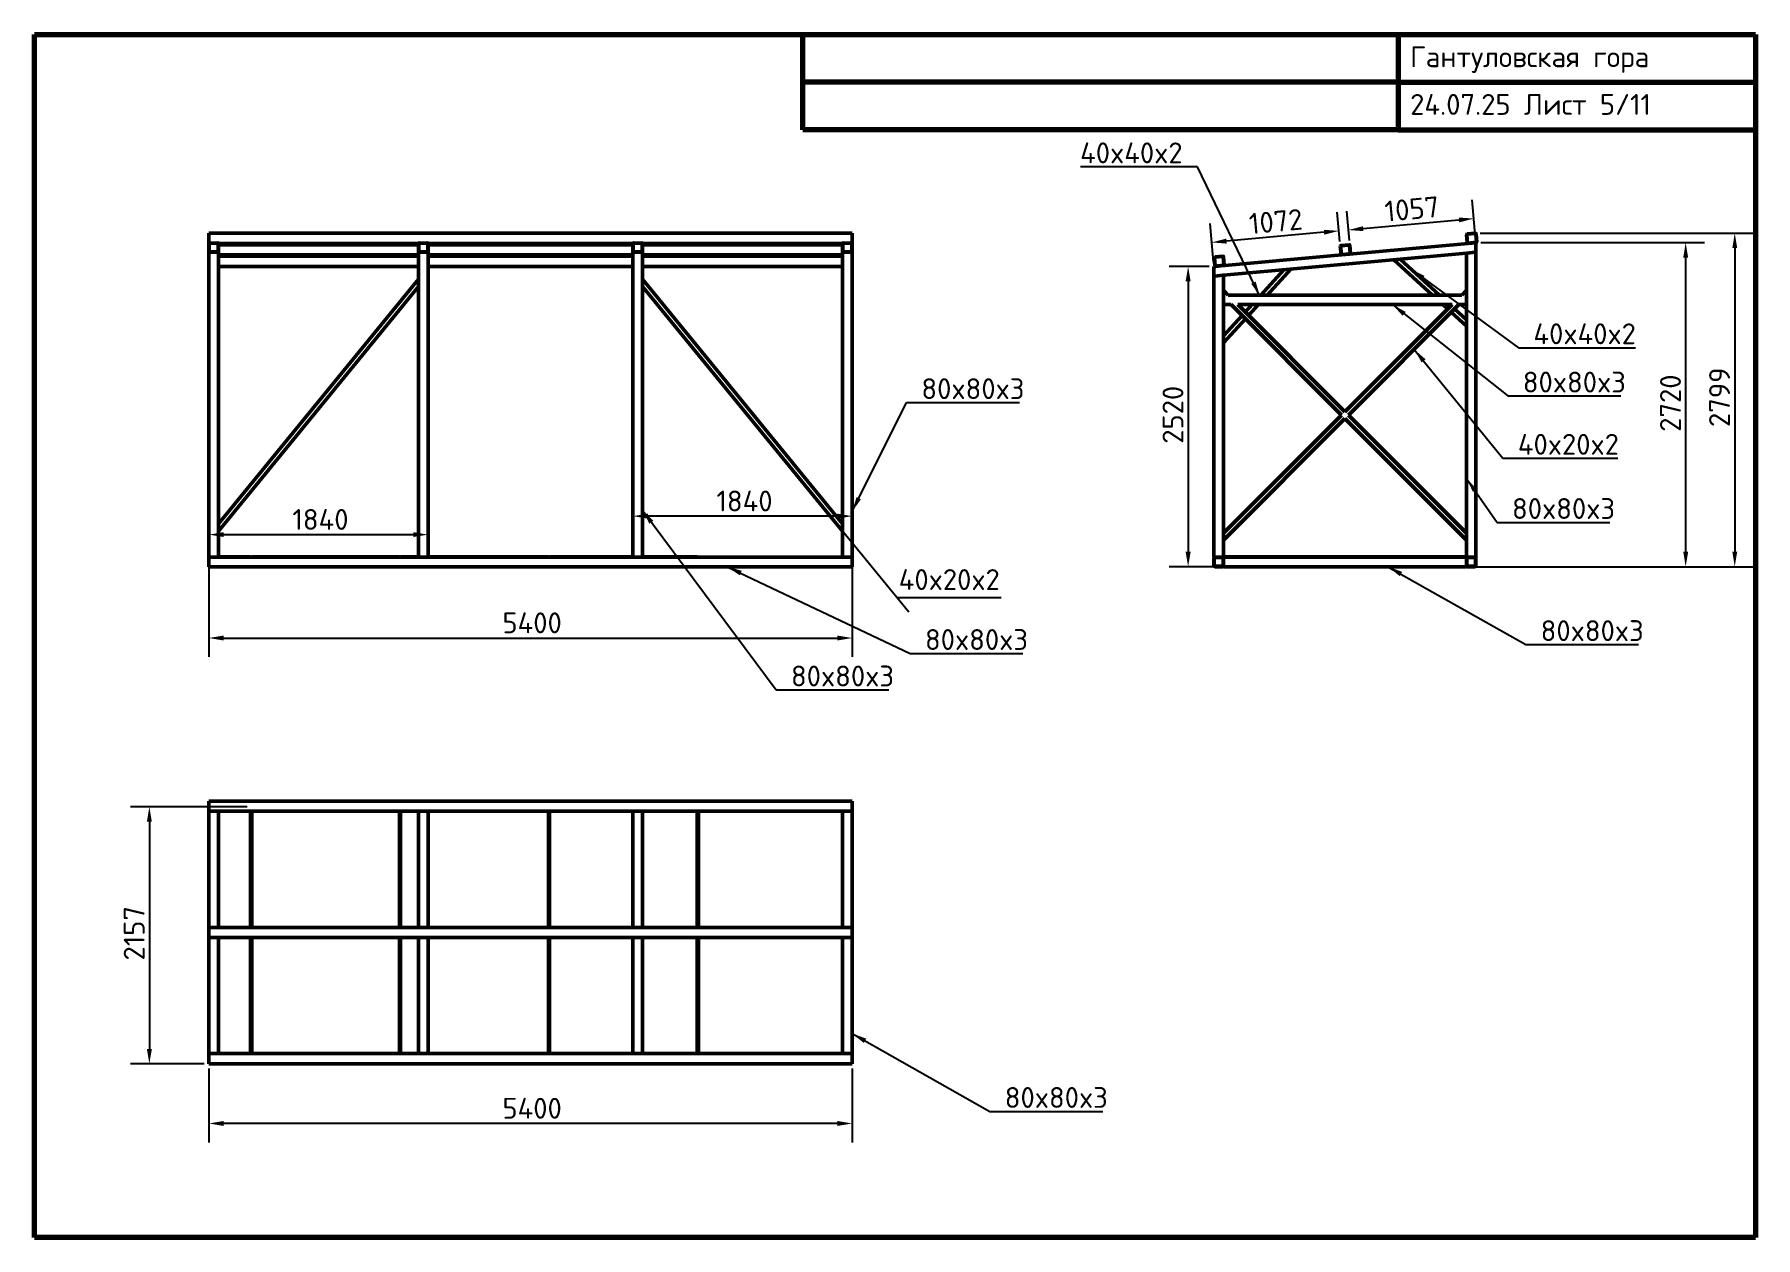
# Model space of a CAD drawing. Header units: millimetres. Extents: x 200 to 14650, y 200 to 10300.
import ezdxf

# ---------------------------------------------------------------- set-up
doc = ezdxf.new("R2010")
doc.units = ezdxf.units.MM
doc.header["$LTSCALE"] = 50
for name, color, linetype, lineweight in [('Border (ISO)', 7, 'Continuous', 70), ('Dimension (ISO)', 7, 'Continuous', 25), ('Symbol (ISO)', 7, 'Continuous', 25), ('Visible (ISO)', 7, 'Continuous', 50)]:
    doc.layers.add(name, color=color, linetype=linetype, lineweight=lineweight)
doc.styles.add('Note Text (DIN)', font='isocpeur.ttf')
doc.dimstyles.new('Default (DIN)', dxfattribs={"dimscale": 50, "dimtxt": 3.5, "dimasz": 2.5, "dimexe": 3.175, "dimexo": 0.8, "dimgap": 0.8, "dimtad": 1, "dimdec": 0, "dimrnd": 1e-08, "dimzin": 0, "dimtxsty": 'Note Text (DIN)', "dimcen": 0.09, "dimdle": 10, "dimclrd": 256, "dimclre": 256, "dimclrt": 256, "dimadec": 0, "dimazin": 0, "dimtfac": 1, "dimtmove": 0, "dimatfit": 3, "dimfxl": 1, "dimtolj": 1, "dimtzin": 0, "dimlwd": -1, "dimlwe": -1, "dimarcsym": 0})
doc.dimstyles.new('Default - Method 2a (DIN)$7', dxfattribs={"dimscale": 50, "dimtxt": 3.5, "dimasz": 2.5, "dimexe": 3.175, "dimexo": 0.8, "dimgap": 0.8, "dimtad": 1, "dimtih": 1, "dimtoh": 1, "dimrnd": 1e-08, "dimtxsty": 'Note Text (DIN)', "dimcen": 0.09, "dimdle": 10, "dimclrd": 256, "dimclre": 256, "dimclrt": 256, "dimazin": 2, "dimtfac": 1, "dimtmove": 0, "dimatfit": 3, "dimfxl": 1, "dimtolj": 1, "dimlwd": -1, "dimlwe": -1, "dimarcsym": 0})

# ---------------------------------------------------------------- blocks, each defined once
blk = doc.blocks.new('Borders right top border')
at = {"layer": 'Border (ISO)'}
for p, q in [((4, 206), (293, 206)), ((4, 4), (4, 206)), ((133, 190), (133, 206)), ((233, 206), (233, 190)), ((293, 206), (293, 4)), ((233, 198), (133, 198)), ((233, 198), (293, 198)), ((233, 190), (133, 190)), ((233, 190), (293, 190)), ((293, 4), (4, 4))]:
    blk.add_line(p, q, dxfattribs=at)
at = {"layer": 'Border (ISO)', "insert": (235, 204), "char_height": 3.5, "attachment_point": 1, "line_spacing_factor": 1.371429, "style": 'Note Text (DIN)'}
blk.add_mtext('\\fISOCPEUR|b0|i0;Гантуловская гора\\P\\fISOCPEUR|b0|i0;24.07.25 Лист 5/11', dxfattribs=at)
blk = doc.blocks.new('*D5')
at = {"layer": 'Defpoints', "color": 0, "transparency": 16777216}
for p in [(1665, 5912), (7065, 5912), (7065, 5233)]:
    blk.add_point(p, dxfattribs=at)
at = {"layer": 'Dimension (ISO)', "transparency": 16777216}
for p, q in [((1665, 5872), (1665, 5074)), ((7065, 5872), (7065, 5074)), ((1790, 5233), (6940, 5233))]:
    blk.add_line(p, q, dxfattribs=at)
for points in [[(1790, 5254), (1790, 5212), (1665, 5233)], [(6940, 5254), (6940, 5212), (7065, 5233)]]:
    blk.add_solid(points, dxfattribs=at)
at = {"layer": 'Dimension (ISO)', "transparency": 16777216, "insert": (4129, 5448), "char_height": 175, "attachment_point": 1, "style": 'Note Text (DIN)'}
blk.add_mtext('\\A1;5400', dxfattribs=at)
blk = doc.blocks.new('*D6')
at = {"layer": 'Defpoints', "color": 0, "transparency": 16777216}
for p in [(1665, 6101), (3505, 6101), (3505, 5912)]:
    blk.add_point(p, dxfattribs=at)
at = {"layer": 'Dimension (ISO)', "transparency": 16777216}
blk.add_line((1790, 6101), (3380, 6101), dxfattribs=at)
for points in [[(1790, 6122), (1790, 6081), (1665, 6101)], [(3380, 6122), (3380, 6081), (3505, 6101)]]:
    blk.add_solid(points, dxfattribs=at)
at = {"layer": 'Dimension (ISO)', "transparency": 16777216, "insert": (2366, 6316), "char_height": 175, "attachment_point": 1, "style": 'Note Text (DIN)'}
blk.add_mtext('\\A1;1840', dxfattribs=at)
blk = doc.blocks.new('*D7')
at = {"layer": 'Defpoints', "color": 0, "transparency": 16777216}
for p in [(5225, 6256), (5225, 6256), (7065, 6256)]:
    blk.add_point(p, dxfattribs=at)
at = {"layer": 'Dimension (ISO)', "transparency": 16777216}
blk.add_line((6940, 6256), (5350, 6256), dxfattribs=at)
for points in [[(5350, 6277), (5350, 6235), (5225, 6256)], [(6940, 6277), (6940, 6235), (7065, 6256)]]:
    blk.add_solid(points, dxfattribs=at)
at = {"layer": 'Dimension (ISO)', "transparency": 16777216, "insert": (5926, 6471), "char_height": 175, "attachment_point": 1, "style": 'Note Text (DIN)'}
blk.add_mtext('\\A1;1840', dxfattribs=at)
blk = doc.blocks.new('*D8')
at = {"layer": 'Defpoints', "color": 0, "transparency": 16777216}
for p in [(1665, 1658), (7065, 1658), (1665, 1158)]:
    blk.add_point(p, dxfattribs=at)
at = {"layer": 'Dimension (ISO)', "transparency": 16777216}
for p, q in [((1665, 1618), (1665, 999)), ((7065, 1618), (7065, 999)), ((6940, 1158), (1790, 1158))]:
    blk.add_line(p, q, dxfattribs=at)
for points in [[(1790, 1179), (1790, 1137), (1665, 1158)], [(6940, 1179), (6940, 1137), (7065, 1158)]]:
    blk.add_solid(points, dxfattribs=at)
at = {"layer": 'Dimension (ISO)', "transparency": 16777216, "insert": (4129, 1373), "char_height": 175, "attachment_point": 1, "style": 'Note Text (DIN)'}
blk.add_mtext('\\A1;5400', dxfattribs=at)
blk = doc.blocks.new('*D9')
at = {"layer": 'Defpoints', "color": 0, "transparency": 16777216}
for p in [(2025, 3815), (1165, 1658), (1665, 1658)]:
    blk.add_point(p, dxfattribs=at)
at = {"layer": 'Dimension (ISO)', "transparency": 16777216}
for p, q in [((1985, 3815), (1006, 3815)), ((1165, 3690), (1165, 1783)), ((1625, 1658), (1006, 1658))]:
    blk.add_line(p, q, dxfattribs=at)
for points in [[(1144, 3690), (1186, 3690), (1165, 3815)], [(1144, 1783), (1186, 1783), (1165, 1658)]]:
    blk.add_solid(points, dxfattribs=at)
at = {"layer": 'Dimension (ISO)', "transparency": 16777216, "insert": (950, 2526), "char_height": 175, "attachment_point": 1, "rotation": 90, "style": 'Note Text (DIN)'}
blk.add_mtext('\\A1;2157', dxfattribs=at)
blk = doc.blocks.new('*D10')
at = {"layer": 'Defpoints', "color": 0, "transparency": 16777216}
for p in [(10103, 8352), (9886, 5832), (10183, 5832)]:
    blk.add_point(p, dxfattribs=at)
at = {"layer": 'Dimension (ISO)', "transparency": 16777216}
for p, q in [((10063, 8352), (9727, 8352)), ((9886, 8227), (9886, 5957)), ((10143, 5832), (9727, 5832))]:
    blk.add_line(p, q, dxfattribs=at)
for points in [[(9865, 8227), (9907, 8227), (9886, 8352)], [(9865, 5957), (9907, 5957), (9886, 5832)]]:
    blk.add_solid(points, dxfattribs=at)
at = {"layer": 'Dimension (ISO)', "transparency": 16777216, "insert": (9671, 6864), "char_height": 175, "attachment_point": 1, "rotation": 90, "style": 'Note Text (DIN)'}
blk.add_mtext('\\A1;2520', dxfattribs=at)
blk = doc.blocks.new('*D11')
at = {"layer": 'Defpoints', "color": 0, "transparency": 16777216}
for p in [(12303, 8552), (12223, 5832), (14063, 5832)]:
    blk.add_point(p, dxfattribs=at)
at = {"layer": 'Dimension (ISO)', "transparency": 16777216}
for p, q in [((12343, 8552), (14222, 8552)), ((14063, 8427), (14063, 5957)), ((12263, 5832), (14222, 5832))]:
    blk.add_line(p, q, dxfattribs=at)
for points in [[(14043, 8427), (14084, 8427), (14063, 8552)], [(14043, 5957), (14084, 5957), (14063, 5832)]]:
    blk.add_solid(points, dxfattribs=at)
at = {"layer": 'Dimension (ISO)', "transparency": 16777216, "insert": (13848, 6964), "char_height": 175, "attachment_point": 1, "rotation": 90, "style": 'Note Text (DIN)'}
blk.add_mtext('\\A1;2720', dxfattribs=at)
blk = doc.blocks.new('*D12')
at = {"layer": 'Defpoints', "color": 0, "transparency": 16777216}
for p in [(12297, 8631), (12223, 5832), (14475, 5832)]:
    blk.add_point(p, dxfattribs=at)
at = {"layer": 'Dimension (ISO)', "transparency": 16777216}
for p, q in [((12337, 8631), (14634, 8631)), ((14475, 8506), (14475, 5957)), ((12263, 5832), (14634, 5832))]:
    blk.add_line(p, q, dxfattribs=at)
for points in [[(14455, 8506), (14496, 8506), (14475, 8631)], [(14455, 5957), (14496, 5957), (14475, 5832)]]:
    blk.add_solid(points, dxfattribs=at)
at = {"layer": 'Dimension (ISO)', "transparency": 16777216, "insert": (14260, 7004), "char_height": 175, "attachment_point": 1, "rotation": 90, "style": 'Note Text (DIN)'}
blk.add_mtext('\\A1;2799', dxfattribs=at)
blk = doc.blocks.new('*D13')
at = {"layer": 'Defpoints', "color": 0, "transparency": 16777216}
for p in [(10084, 8554), (11164, 8522), (10103, 8352)]:
    blk.add_point(p, dxfattribs=at)
at = {"layer": 'Dimension (ISO)', "transparency": 16777216}
for p, q in [((10099, 8391), (10070, 8712)), ((11160, 8562), (11137, 8809)), ((11027, 8639), (10209, 8565))]:
    blk.add_line(p, q, dxfattribs=at)
for points in [[(10207, 8586), (10211, 8544), (10084, 8554)], [(11025, 8660), (11029, 8619), (11152, 8651)]]:
    blk.add_solid(points, dxfattribs=at)
at = {"layer": 'Dimension (ISO)', "transparency": 16777216, "insert": (10390, 8797), "char_height": 175, "attachment_point": 1, "rotation": 5.2, "style": 'Note Text (DIN)'}
blk.add_mtext('\\A1;1072', dxfattribs=at)
blk = doc.blocks.new('*D14')
at = {"layer": 'Defpoints', "color": 0, "transparency": 16777216}
for p in [(11232, 8658), (11243, 8530), (12303, 8552)]:
    blk.add_point(p, dxfattribs=at)
at = {"layer": 'Dimension (ISO)', "transparency": 16777216}
for p, q in [((11240, 8569), (11217, 8816)), ((12299, 8591), (12270, 8912)), ((12160, 8742), (11356, 8669))]:
    blk.add_line(p, q, dxfattribs=at)
for points in [[(11354, 8690), (11358, 8649), (11232, 8658)], [(12158, 8763), (12162, 8722), (12284, 8754)]]:
    blk.add_solid(points, dxfattribs=at)
at = {"layer": 'Dimension (ISO)', "transparency": 16777216, "insert": (11529, 8901), "char_height": 175, "attachment_point": 1, "rotation": 5.2, "style": 'Note Text (DIN)'}
blk.add_mtext('\\A1;1057', dxfattribs=at)

msp = doc.modelspace()

# ---------------------------------------------------------------- linework, layer by layer
at = {"layer": 'Symbol (ISO)'}
for p, q in [((7541.7, 5449.2), (6984.8, 6129.8)), ((7441.1, 5572), (8315.5, 5572))]:
    msp.add_line(p, q, dxfattribs=at)
at = {"layer": 'Visible (ISO)'}
for p, q in [((1664.8, 8626), (1664.8, 8631.5)), ((7064.8, 8631.5), (1664.8, 8631.5)), ((1664.8, 8626), (1664.8, 8558.3)), ((1664.8, 8551.8), (1664.8, 8558.3)), ((1664.8, 8551.8), (1664.8, 8545.6)), ((1664.8, 8477.4), (1664.8, 8545.6)), ((1667.8, 8545.6), (1667.8, 8477.4)), ((1738.8, 8548.6), (1670.8, 8548.6)), ((1741.8, 8477.4), (1741.8, 8545.6)), ((1744.8, 8545.6), (1744.8, 8477.4)), ((3424.8, 8545.6), (1744.8, 8545.6)), ((3424.8, 8535.1), (1744.8, 8535.1)), ((3424.8, 8477.4), (3424.8, 8545.6)), ((3427.8, 8545.6), (3427.8, 8477.4)), ((3498.8, 8548.6), (3430.8, 8548.6)), ((3501.8, 8477.4), (3501.8, 8545.6)), ((3504.8, 8545.6), (3504.8, 8477.4)), ((5224.8, 8545.6), (3504.8, 8545.6)), ((5224.8, 8535.1), (3504.8, 8535.1)), ((5224.8, 8477.4), (5224.8, 8545.6)), ((5227.8, 8545.6), (5227.8, 8477.4)), ((5298.8, 8548.6), (5230.8, 8548.6)), ((5301.8, 8477.4), (5301.8, 8545.6)), ((5304.8, 8545.6), (5304.8, 8477.4)), ((6984.8, 8545.6), (5304.8, 8545.6)), ((6984.8, 8535.1), (5304.8, 8535.1)), ((6984.8, 8477.4), (6984.8, 8545.6)), ((6987.8, 8545.6), (6987.8, 8477.4)), ((7058.8, 8548.6), (6990.8, 8548.6)), ((7061.8, 8477.4), (7061.8, 8545.6)), ((7064.8, 8626), (7064.8, 8631.5)), ((7064.8, 8626), (7064.8, 8558.3)), ((7064.8, 8551.8), (7064.8, 8558.3)), ((7064.8, 8551.8), (7064.8, 8545.6)), ((7064.8, 8545.6), (7064.8, 8477.4)), ((11169, 8528.9), (11236.7, 8535.1)), ((11237, 8532.1), (11169.2, 8525.9)), ((12236.1, 8545.6), (11210.1, 8452.3)), ((11246.4, 8461.6), (11240.2, 8529.4)), ((11243.2, 8529.6), (11249.4, 8461.9)), ((12229.9, 8551), (12223.7, 8618.8)), ((12226.7, 8619), (12232.8, 8551.3)), ((12229.1, 8625.3), (12296.8, 8631.4)), ((12297.1, 8628.5), (12229.4, 8622.3)), ((12236.1, 8548.6), (12303.8, 8554.8)), ((12304.1, 8551.8), (12236.4, 8545.6)), ((12306.5, 8558), (12300.4, 8625.7)), ((12302.8, 8551.7), (12302.8, 8545.6)), ((12302.8, 8477.4), (12302.8, 8545.6)), ((12303.4, 8626), (12309.5, 8558.3)), ((1664.8, 8477.4), (1664.8, 8470.8)), ((1664.8, 8470.8), (1664.8, 5912)), ((1670.8, 8474.3), (1738.8, 8474.3)), ((1738.8, 8471.3), (1670.8, 8471.3)), ((1670.8, 8471.3), (1738.8, 8471.3)), ((1744.8, 8477.4), (1744.8, 8470.8)), ((1744.8, 8470.8), (1744.8, 6192.9)), ((3424.8, 8449.2), (1744.8, 8449.2)), ((3424.8, 8438.7), (1744.8, 8438.7)), ((3424.8, 8477.4), (3424.8, 8470.8)), ((3424.8, 8470.8), (3424.8, 8246.3)), ((3430.8, 8474.3), (3498.8, 8474.3)), ((3498.8, 8471.3), (3430.8, 8471.3)), ((3430.8, 8471.3), (3498.8, 8471.3)), ((3504.8, 8477.4), (3504.8, 8470.8)), ((3504.8, 8470.8), (3504.8, 5912)), ((5224.8, 8449.2), (3504.8, 8449.2)), ((5224.8, 8438.7), (3504.8, 8438.7)), ((5224.8, 8477.4), (5224.8, 8470.8)), ((5224.8, 8470.8), (5224.8, 5912)), ((5230.8, 8474.3), (5298.8, 8474.3)), ((5298.8, 8471.3), (5230.8, 8471.3)), ((5230.8, 8471.3), (5298.8, 8471.3)), ((5304.8, 8477.4), (5304.8, 8470.8)), ((5304.8, 8470.8), (5304.8, 8246.3)), ((6984.8, 8449.2), (5304.8, 8449.2)), ((6984.8, 8438.7), (5304.8, 8438.7)), ((6984.8, 8477.4), (6984.8, 8470.8)), ((6984.8, 8470.8), (6984.8, 6192.9)), ((6990.8, 8474.3), (7058.8, 8474.3)), ((7058.8, 8471.3), (6990.8, 8471.3)), ((6990.8, 8471.3), (7058.8, 8471.3)), ((7064.8, 8477.4), (7064.8, 8470.8)), ((7064.8, 8470.8), (7064.8, 5912)), ((11176, 8449.2), (10102.8, 8351.7)), ((10109.5, 8358.3), (10103.4, 8426)), ((10106.3, 8426.3), (10112.5, 8358.6)), ((10108.8, 8432.5), (10176.5, 8438.7)), ((10176.8, 8435.7), (10109.1, 8429.5)), ((10186.2, 8365.3), (10180, 8433)), ((12222.8, 8464.1), (10182.8, 8278.6)), ((10183, 8433.3), (10189.2, 8365.5)), ((11169.7, 8454.7), (11163.5, 8522.4)), ((11166.5, 8522.7), (11172.7, 8454.9)), ((11175.9, 8452.2), (11243.7, 8458.4)), ((11243.9, 8455.4), (11176.2, 8449.2)), ((11612.2, 8408.5), (11936.9, 8112)), ((11666.1, 8413.4), (11996.2, 8112)), ((12222.8, 8464.1), (12228.8, 8464.6)), ((12222.8, 8464.1), (12222.8, 8152)), ((12296.8, 8470.8), (12228.8, 8464.6)), ((12296.8, 8470.8), (12302.8, 8471.3)), ((12302.8, 8477.4), (12302.8, 8471.3)), ((12302.8, 8471.3), (12302.8, 5912)), ((3424.8, 8352.8), (1744.8, 8352.8)), ((1744.8, 6192.9), (3424.8, 8246.3)), ((3424.8, 8246.3), (3424.8, 8239.9)), ((3424.8, 8189.4), (3424.8, 8239.9)), ((5224.8, 8352.8), (3504.8, 8352.8)), ((6984.8, 8352.8), (5304.8, 8352.8)), ((5304.8, 8239.9), (5304.8, 8246.3)), ((6984.8, 6192.9), (5304.8, 8246.3)), ((5304.8, 8239.9), (5304.8, 8189.4)), ((10102.8, 8345.6), (10102.8, 8351.7)), ((10102.8, 8345.6), (10102.8, 8277.4)), ((10102.8, 8271.3), (10102.8, 8277.4)), ((10102.8, 8271.3), (10108.8, 8271.9)), ((10102.8, 5912), (10102.8, 8271.3)), ((10176.8, 8278.1), (10108.8, 8271.9)), ((10115.8, 8355.8), (10183.5, 8362)), ((10183.8, 8359), (10116, 8352.9)), ((10176.8, 8278.1), (10182.8, 8278.6)), ((10182.8, 8152), (10182.8, 8278.6)), ((10495.5, 8112), (10689.7, 8324.7)), ((10549.7, 8112), (10748.8, 8330.1)), ((1744.8, 6129.8), (3424.8, 8183.1)), ((3424.8, 8189.4), (3424.8, 8183.1)), ((3424.8, 8183.1), (3424.8, 5912)), ((5304.8, 8183.1), (5304.8, 8189.4)), ((6984.8, 6129.8), (5304.8, 8183.1)), ((5304.8, 8183.1), (5304.8, 5912)), ((10223.2, 8111.6), (10182.8, 8152)), ((10182.8, 8146.3), (10182.8, 8152)), ((10182.8, 8146.3), (10182.8, 8101.1)), ((10182.8, 8106), (10182.8, 8038)), ((12182.8, 8112), (10222.8, 8112)), ((12182.5, 8111.6), (12222.8, 8152)), ((12222.8, 8152), (12222.8, 8146.3)), ((12222.8, 8101.1), (12222.8, 8146.3)), ((12222.8, 8106), (12222.8, 8038)), ((10182.8, 8032), (10182.8, 8038)), ((10246.2, 8032), (10182.8, 8032)), ((10182.8, 6112), (10182.8, 8032)), ((11174.5, 7103.7), (10245.9, 8032.3)), ((11202.8, 7132), (10302.5, 8032.3)), ((12102.8, 8032), (10302.8, 8032)), ((10365.3, 7969.5), (10422.4, 8032)), ((10393.7, 7941.1), (10476.6, 8032)), ((11202.8, 7132), (12103.2, 8032.3)), ((11231.1, 7103.7), (12159.7, 8032.3)), ((12024.5, 8032), (12065.4, 7994.6)), ((12083.8, 8032), (12093.7, 8022.9)), ((12095, 7967.6), (12222.8, 7850.9)), ((12123.3, 7995.9), (12222.8, 7905)), ((12222.8, 8032), (12159.4, 8032)), ((12222.8, 8032), (12222.8, 8038)), ((12222.8, 8032), (12222.8, 6112)), ((10182.8, 7769.6), (10338.3, 7939.9)), ((10182.8, 7710.3), (10366.7, 7911.6)), ((10182.8, 6112), (11174.5, 7103.7)), ((12222.8, 6112), (11231.1, 7103.7)), ((10182.8, 6055.4), (11202.8, 7075.4)), ((12222.8, 6055.4), (11202.8, 7075.4)), ((1744.8, 6186.6), (1744.8, 6192.9)), ((1744.8, 6186.6), (1744.8, 6136.1)), ((1744.8, 6129.8), (1744.8, 6136.1)), ((1744.8, 6129.8), (1744.8, 5912)), ((6984.8, 6192.9), (6984.8, 6186.6)), ((6984.8, 6136.1), (6984.8, 6186.6)), ((6984.8, 6136.1), (6984.8, 6129.8)), ((6984.8, 6129.8), (6984.8, 5912)), ((10182.8, 6106.3), (10182.8, 6112)), ((10182.8, 6106.3), (10182.8, 6061.1)), ((12222.8, 6112), (12222.8, 6106.3)), ((12222.8, 6061.1), (12222.8, 6106.3)), ((10182.8, 6055.4), (10182.8, 6061.1)), ((10182.8, 5912), (10182.8, 6055.4)), ((12222.8, 6061.1), (12222.8, 6055.4)), ((12222.8, 6055.4), (12222.8, 5912)), ((1664.8, 5912), (1664.8, 5906)), ((1670.8, 5912), (1664.8, 5912)), ((1664.8, 5838), (1664.8, 5906)), ((1664.8, 5838), (1664.8, 5832)), ((1664.8, 5832), (7064.8, 5832)), ((1670.8, 5912), (1738.8, 5912)), ((1744.8, 5912), (1738.8, 5912)), ((1754.8, 5915), (1744.8, 5915)), ((1744.8, 5912), (3424.8, 5912)), ((2014.8, 5915), (1754.8, 5915)), ((1754.8, 5912), (1754.8, 5915)), ((2014.8, 5912), (2014.8, 5915)), ((2024.8, 5912), (2024.8, 5915)), ((3264.8, 5915), (2024.8, 5915)), ((3264.8, 5912), (3264.8, 5915)), ((3414.8, 5915), (3274.8, 5915)), ((3274.8, 5912), (3274.8, 5915)), ((3424.8, 5915), (3414.8, 5915)), ((3414.8, 5912), (3414.8, 5915)), ((3430.8, 5912), (3424.8, 5912)), ((3430.8, 5912), (3498.8, 5912)), ((3504.8, 5912), (3498.8, 5912)), ((3514.8, 5915), (3504.8, 5915)), ((3504.8, 5912), (5224.8, 5912)), ((3514.8, 5912), (3514.8, 5915)), ((4514.8, 5915), (3514.8, 5915)), ((4514.8, 5912), (4514.8, 5915)), ((5214.8, 5915), (4524.8, 5915)), ((4524.8, 5912), (4524.8, 5915)), ((5224.8, 5915), (5214.8, 5915)), ((5214.8, 5912), (5214.8, 5915)), ((5230.8, 5912), (5224.8, 5912)), ((5230.8, 5912), (5298.8, 5912)), ((5304.8, 5912), (5298.8, 5912)), ((5314.8, 5915), (5304.8, 5915)), ((5304.8, 5912), (6984.8, 5912)), ((5764.8, 5915), (5314.8, 5915)), ((5314.8, 5912), (5314.8, 5915)), ((5764.8, 5912), (5764.8, 5915)), ((6990.8, 5912), (6984.8, 5912)), ((6990.8, 5912), (7058.8, 5912)), ((7064.8, 5912), (7058.8, 5912)), ((7064.8, 5912), (7064.8, 5906)), ((7064.8, 5838), (7064.8, 5906)), ((7064.8, 5838), (7064.8, 5832)), ((10102.8, 5912), (10108.8, 5912)), ((10102.8, 5906), (10102.8, 5838)), ((10105.8, 5838), (10105.8, 5906)), ((10176.8, 5912), (10108.8, 5912)), ((10176.8, 5912), (10108.8, 5912)), ((10108.8, 5909), (10176.8, 5909)), ((10176.8, 5835), (10108.8, 5835)), ((10108.8, 5832), (10176.8, 5832)), ((10176.8, 5912), (10182.8, 5912)), ((10179.8, 5906), (10179.8, 5838)), ((10192.8, 5915), (10182.8, 5915)), ((10182.8, 5912), (12222.8, 5912)), ((10182.8, 5912), (10182.8, 5906)), ((10182.8, 5838), (10182.8, 5906)), ((10182.8, 5838), (10182.8, 5906)), ((10182.8, 5838), (10182.8, 5832)), ((10182.8, 5832), (12222.8, 5832)), ((12212.8, 5915), (10192.8, 5915)), ((10192.8, 5912), (10192.8, 5915)), ((12222.8, 5915), (12212.8, 5915)), ((12212.8, 5912), (12212.8, 5915)), ((12222.8, 5912), (12222.8, 5906)), ((12228.8, 5912), (12222.8, 5912)), ((12222.8, 5906), (12222.8, 5838)), ((12222.8, 5838), (12222.8, 5906)), ((12222.8, 5838), (12222.8, 5832)), ((12225.8, 5838), (12225.8, 5906)), ((12296.8, 5912), (12228.8, 5912)), ((12228.8, 5912), (12296.8, 5912)), ((12228.8, 5909), (12296.8, 5909)), ((12296.8, 5835), (12228.8, 5835)), ((12228.8, 5832), (12296.8, 5832)), ((12302.8, 5912), (12296.8, 5912)), ((12299.8, 5906), (12299.8, 5838)), ((12302.8, 5838), (12302.8, 5906)), ((1664.8, 3864.8), (1670.8, 3864.8)), ((1664.8, 3864.8), (1664.8, 3864.3)), ((1664.8, 3858.8), (1664.8, 3864.3)), ((7064.8, 3864.3), (1664.8, 3864.3)), ((1664.8, 3858.8), (1664.8, 3791.1)), ((1664.8, 3784.6), (1664.8, 3791.1)), ((1664.8, 3784.6), (1664.8, 3778.4)), ((1664.8, 3778.4), (1664.8, 2804.1)), ((1664.8, 3778.4), (1664.8, 3778.4)), ((7064.8, 3778.4), (1664.8, 3778.4)), ((1738.8, 3864.8), (1670.8, 3864.8)), ((1738.8, 3864.8), (1744.8, 3864.8)), ((1744.8, 3864.8), (3424.8, 3864.8)), ((1744.8, 3864.3), (1744.8, 3864.8)), ((1744.8, 2804.1), (1744.8, 3778.4)), ((1744.8, 3774.8), (1754.8, 3774.8)), ((1754.8, 3774.8), (1754.8, 3778.4)), ((2014.8, 3778.4), (2014.8, 2804.1)), ((2024.8, 2804.1), (2024.8, 3778.4)), ((3264.8, 3778.4), (3264.8, 2804.1)), ((3274.8, 2804.1), (3274.8, 3778.4)), ((3414.8, 3778.4), (3414.8, 3774.8)), ((3414.8, 3774.8), (3424.8, 3774.8)), ((3424.8, 3864.8), (3430.8, 3864.8)), ((3424.8, 3864.8), (3424.8, 3864.3)), ((3424.8, 3778.4), (3424.8, 2804.1)), ((3498.8, 3864.8), (3430.8, 3864.8)), ((3498.8, 3864.8), (3504.8, 3864.8)), ((3504.8, 3864.8), (5224.8, 3864.8)), ((3504.8, 3864.3), (3504.8, 3864.8)), ((3504.8, 2804.1), (3504.8, 3778.4)), ((3504.8, 3774.8), (3514.8, 3774.8)), ((3514.8, 3774.8), (3514.8, 3778.4)), ((4514.8, 3778.4), (4514.8, 2804.1)), ((4524.8, 2804.1), (4524.8, 3778.4)), ((5214.8, 3778.4), (5214.8, 3774.8)), ((5214.8, 3774.8), (5224.8, 3774.8)), ((5224.8, 3864.8), (5230.8, 3864.8)), ((5224.8, 3864.8), (5224.8, 3864.3)), ((5224.8, 3778.4), (5224.8, 2804.1)), ((5298.8, 3864.8), (5230.8, 3864.8)), ((5298.8, 3864.8), (5304.8, 3864.8)), ((6984.8, 3864.8), (5304.8, 3864.8)), ((5304.8, 3864.3), (5304.8, 3864.8)), ((5304.8, 2804.1), (5304.8, 3778.4)), ((5304.8, 3774.8), (5314.8, 3774.8)), ((5314.8, 3774.8), (5314.8, 3778.4)), ((5764.8, 3778.4), (5764.8, 2804.1)), ((5774.8, 2804.1), (5774.8, 3778.4)), ((6974.8, 3778.4), (6974.8, 3774.8)), ((6974.8, 3774.8), (6984.8, 3774.8)), ((6984.8, 3864.8), (6990.8, 3864.8)), ((6984.8, 3864.8), (6984.8, 3864.3)), ((6984.8, 3778.4), (6984.8, 2804.1)), ((7058.8, 3864.8), (6990.8, 3864.8)), ((7058.8, 3864.8), (7064.8, 3864.8)), ((7064.8, 3864.3), (7064.8, 3864.8)), ((7064.8, 3858.8), (7064.8, 3864.3)), ((7064.8, 3858.8), (7064.8, 3791.1)), ((7064.8, 3784.6), (7064.8, 3791.1)), ((7064.8, 3784.6), (7064.8, 3778.4)), ((7064.8, 2804.1), (7064.8, 3778.4)), ((7064.8, 3778.4), (7064.8, 3778.4)), ((1664.8, 2798.6), (1664.8, 2804.1)), ((7064.8, 2804.1), (1664.8, 2804.1)), ((1664.8, 2798.6), (1664.8, 2730.9)), ((7064.8, 2798.6), (7064.8, 2804.1)), ((7064.8, 2798.6), (7064.8, 2730.9)), ((1664.8, 2724.4), (1664.8, 2730.9)), ((1664.8, 2724.4), (1664.8, 2718.2)), ((1664.8, 2718.2), (1664.8, 1743.9)), ((1664.8, 2718.2), (1664.8, 2718.2)), ((7064.8, 2718.2), (1664.8, 2718.2)), ((1744.8, 1743.9), (1744.8, 2718.2)), ((2014.8, 2718.2), (2014.8, 1743.9)), ((2024.8, 1743.9), (2024.8, 2718.2)), ((3264.8, 2718.2), (3264.8, 1743.9)), ((3274.8, 1743.9), (3274.8, 2718.2)), ((3424.8, 2718.2), (3424.8, 1743.9)), ((3504.8, 1743.9), (3504.8, 2718.2)), ((4514.8, 2718.2), (4514.8, 1743.9)), ((4524.8, 1743.9), (4524.8, 2718.2)), ((5224.8, 2718.2), (5224.8, 1743.9)), ((5304.8, 1743.9), (5304.8, 2718.2)), ((5764.8, 2718.2), (5764.8, 1743.9)), ((5774.8, 1743.9), (5774.8, 2718.2)), ((6984.8, 2718.2), (6984.8, 1743.9)), ((7064.8, 2724.4), (7064.8, 2730.9)), ((7064.8, 2724.4), (7064.8, 2718.2)), ((7064.8, 1743.9), (7064.8, 2718.2)), ((7064.8, 2718.2), (7064.8, 2718.2)), ((1664.8, 1738.5), (1664.8, 1743.9)), ((7064.8, 1743.9), (1664.8, 1743.9)), ((1664.8, 1738.5), (1664.8, 1670.7)), ((1754.8, 1754.8), (1744.8, 1754.8)), ((1754.8, 1743.9), (1754.8, 1754.8)), ((2014.8, 1744.8), (2024.8, 1744.8)), ((3264.8, 1744.8), (3274.8, 1744.8)), ((3424.8, 1754.8), (3414.8, 1754.8)), ((3414.8, 1754.8), (3414.8, 1743.9)), ((3514.8, 1754.8), (3504.8, 1754.8)), ((3514.8, 1743.9), (3514.8, 1754.8)), ((4514.8, 1744.8), (4524.8, 1744.8)), ((5214.8, 1754.8), (5214.8, 1743.9)), ((5224.8, 1754.8), (5214.8, 1754.8)), ((5314.8, 1754.8), (5304.8, 1754.8)), ((5314.8, 1743.9), (5314.8, 1754.8)), ((5764.8, 1744.8), (5774.8, 1744.8)), ((6984.8, 1754.8), (6974.8, 1754.8)), ((6974.8, 1754.8), (6974.8, 1743.9)), ((7064.8, 1738.5), (7064.8, 1743.9)), ((7064.8, 1738.5), (7064.8, 1670.7)), ((1664.8, 1664.2), (1664.8, 1670.7)), ((1664.8, 1664.2), (1664.8, 1658.1)), ((1664.8, 1658), (1664.8, 1658.1)), ((7064.8, 1658), (1664.8, 1658)), ((7064.8, 1664.2), (7064.8, 1670.7)), ((7064.8, 1664.2), (7064.8, 1658.1)), ((7064.8, 1658), (7064.8, 1658.1))]:
    msp.add_line(p, q, dxfattribs=at)
for centre, radius, start, end in [((11169.5, 8522.9), 6, 95.2, 185.2), ((11169.5, 8522.9), 3, 95.2, 185.2), ((11237.2, 8529.1), 6, 5.2, 95.2), ((11237.2, 8529.1), 3, 5.2, 95.2), ((12229.7, 8619.3), 6, 95.2, 185.2), ((12229.7, 8619.3), 3, 95.2, 185.2), ((12235.8, 8551.6), 6, 185.2, 275.2), ((12235.8, 8551.6), 3, 185.2, 275.2), ((12297.4, 8625.5), 6, 5.2, 95.2), ((12297.4, 8625.5), 3, 5.2, 95.2), ((12303.5, 8557.7), 3, 275.2, 5.2), ((12303.5, 8557.7), 6, 275.2, 5.2), ((10109.3, 8426.6), 6, 95.2, 185.2), ((10109.3, 8426.6), 3, 95.2, 185.2), ((10177.1, 8432.7), 6, 5.2, 95.2), ((10177.1, 8432.7), 3, 5.2, 95.2), ((11175.7, 8455.2), 6, 185.2, 275.2), ((11175.7, 8455.2), 3, 185.2, 275.2), ((11243.4, 8461.4), 3, 275.2, 5.2), ((11243.4, 8461.4), 6, 275.2, 5.2), ((10115.5, 8358.8), 6, 185.2, 275.2), ((10115.5, 8358.8), 3, 185.2, 275.2), ((10183.2, 8365), 3, 275.2, 5.2), ((10183.2, 8365), 6, 275.2, 5.2), ((10108.8, 5906), 6, 90, 180), ((10108.8, 5838), 6, 180, 270), ((10108.8, 5906), 3, 90, 180), ((10108.8, 5838), 3, 180, 270), ((10176.8, 5906), 6, 0, 90), ((10176.8, 5906), 3, 0, 90), ((10176.8, 5838), 6, 270, 0), ((10176.8, 5838), 3, 270, 0), ((12228.8, 5906), 6, 90, 180), ((12228.8, 5838), 6, 180, 270), ((12228.8, 5906), 3, 90, 180), ((12228.8, 5838), 3, 180, 270), ((12296.8, 5906), 6, 0, 90), ((12296.8, 5906), 3, 0, 90), ((12296.8, 5838), 3, 270, 0), ((12296.8, 5838), 6, 270, 0)]:
    msp.add_arc(centre, radius, start, end, dxfattribs=at)
for centre, major_axis, ratio, start_param, end_param in [((1670.8, 8545.6), (0, -6.02), 0.9958932, 3.1569501, 4.712389), ((1670.8, 8545.6), (0, -3.01), 0.9958932, 3.1415927, 4.712389), ((1738.8, 8545.6), (0, -3.01), 0.9958932, 1.5707963, 3.1415927), ((1738.8, 8545.6), (0, -6.02), 0.9958932, 1.5707963, 3.1262352), ((3430.8, 8545.6), (0, -6.02), 0.9958932, 3.1569501, 4.712389), ((3430.8, 8545.6), (0, -3.01), 0.9958932, 3.1415927, 4.712389), ((3498.8, 8545.6), (0, -3.01), 0.9958932, 1.5707963, 3.1415927), ((3498.8, 8545.6), (0, -6.02), 0.9958932, 1.5707963, 3.1262352), ((5230.8, 8545.6), (0, -6.02), 0.9958932, 3.1569501, 4.712389), ((5230.8, 8545.6), (0, -3.01), 0.9958932, 3.1415927, 4.712389), ((5298.8, 8545.6), (0, -3.01), 0.9958932, 1.5707963, 3.1415927), ((5298.8, 8545.6), (0, -6.02), 0.9958932, 1.5707963, 3.1262352), ((6990.8, 8545.6), (0, -6.02), 0.9958932, 3.1569501, 4.712389), ((6990.8, 8545.6), (0, -3.01), 0.9958932, 3.1415927, 4.712389), ((7058.8, 8545.6), (0, -3.01), 0.9958932, 1.5707963, 3.1415927), ((7058.8, 8545.6), (0, -6.02), 0.9958932, 1.5707963, 3.1262352), ((1670.8, 8477.4), (0, 6.02), 0.9958932, 1.5707963, 3.1415927), ((1670.8, 8470.8), (6, 0), 0.0909091, 1.5707963, 3.1415927), ((1670.8, 8477.4), (0, 3.01), 0.9958932, 1.5707963, 3.1415927), ((1738.8, 8477.4), (0, 6.02), 0.9958932, 3.1415927, 4.712389), ((1738.8, 8477.4), (0, 3.01), 0.9958932, 3.1415927, 4.712389), ((1738.8, 8470.8), (6, 0), 0.0909091, 0, 1.5707963), ((3430.8, 8477.4), (0, 6.02), 0.9958932, 1.5707963, 3.1415927), ((3430.8, 8470.8), (6, 0), 0.0909091, 1.5707963, 3.1415927), ((3430.8, 8477.4), (0, 3.01), 0.9958932, 1.5707963, 3.1415927), ((3498.8, 8477.4), (0, 6.02), 0.9958932, 3.1415927, 4.712389), ((3498.8, 8477.4), (0, 3.01), 0.9958932, 3.1415927, 4.712389), ((3498.8, 8470.8), (6, 0), 0.0909091, 0, 1.5707963), ((5230.8, 8477.4), (0, 6.02), 0.9958932, 1.5707963, 3.1415927), ((5230.8, 8470.8), (6, 0), 0.0909091, 1.5707963, 3.1415927), ((5230.8, 8477.4), (0, 3.01), 0.9958932, 1.5707963, 3.1415927), ((5298.8, 8477.4), (0, 6.02), 0.9958932, 3.1415927, 4.712389), ((5298.8, 8477.4), (0, 3.01), 0.9958932, 3.1415927, 4.712389), ((5298.8, 8470.8), (6, 0), 0.0909091, 0, 1.5707963), ((6990.8, 8477.4), (0, 6.02), 0.9958932, 1.5707963, 3.1415927), ((6990.8, 8470.8), (6, 0), 0.0909091, 1.5707963, 3.1415927), ((6990.8, 8477.4), (0, 3.01), 0.9958932, 1.5707963, 3.1415927), ((7058.8, 8477.4), (0, 6.02), 0.9958932, 3.1415927, 4.712389), ((7058.8, 8477.4), (0, 3.01), 0.9958932, 3.1415927, 4.712389), ((7058.8, 8470.8), (6, 0), 0.0909091, 0, 1.5707963)]:
    msp.add_ellipse(centre, major_axis=major_axis, ratio=ratio, start_param=start_param, end_param=end_param, dxfattribs=at)

# ---------------------------------------------------------------- block references
at = {"xscale": 50, "yscale": 50, "zscale": 50}
msp.add_blockref('Borders right top border', (0, 0), dxfattribs=at)

# ---------------------------------------------------------------- texts
at = {"layer": 'Symbol (ISO)', "char_height": 175, "style": 'Note Text (DIN)'}
for s, insert, width, attachment_point in [('\\fISOCPEUR|b0|i0;40x40x2', (9839.6, 9218.2), 891.883, 9), ('\\fISOCPEUR|b0|i0;40x40x2', (12784.8, 7699.4), 891.883, 7), ('\\fISOCPEUR|b0|i0;80x80x3', (7646.4, 7238.7), 856.818, 7), ('\\fISOCPEUR|b0|i0;80x80x3', (12695.7, 7294), 856.818, 7), ('\\fISOCPEUR|b0|i0;40x20x2', (12654.2, 6771.5), 874.351, 7), ('\\fISOCPEUR|b0|i0;80x80x3', (12605.1, 6232.6), 856.818, 7), ('\\fISOCPEUR|b0|i0;80x80x3', (12845.4, 5207.4), 856.818, 7), ('\\fISOCPEUR|b0|i0;80x80x3', (7676.5, 5132.8), 856.818, 7), ('\\fISOCPEUR|b0|i0;80x80x3', (6551.5, 4826.8), 856.818, 7), ('\\fISOCPEUR|b0|i0;80x80x3', (8346.5, 1288.6), 856.818, 7)]:
    msp.add_mtext(s, dxfattribs=dict(at, insert=insert, width=width, attachment_point=attachment_point))
at = {"layer": 'Symbol (ISO)', "insert": (7456.2, 5636.4), "char_height": 175, "attachment_point": 7, "style": 'Note Text (DIN)'}
msp.add_mtext('40x20x2', dxfattribs=at)

# ---------------------------------------------------------------- dimensions: what is measured, and where the dimension line sits
at = {"layer": 'Dimension (ISO)'}
for base, p1, p2, angle, override, picture, middle in [((10084.4, 8553.6), (11163.5, 8522.4), (10102.8, 8351.7), 5.2, {"dimgap": 0.8, "dimdec": 0, "dimtol": 0, "dimlim": 0, "dimtp": 0, "dimtm": 0, "dimtdec": 2, "dimtofl": 0, "dimatfit": 1}, '*D13', (10618.1, 8602.1)), ((11231.5, 8658), (12302.8, 8551.7), (11243.2, 8529.6), 185.2, {"dimgap": 0.8, "dimdec": 0, "dimtol": 0, "dimlim": 0, "dimtp": 0, "dimtm": 0, "dimtdec": 2, "dimtofl": 0, "dimatfit": 1}, '*D14', (11758, 8705.9)), ((14475.4348, 5831.9862), (12297.3869, 8631.4671), (12222.8184, 5831.9862), 90, {"dimgap": 0.8, "dimdec": 0, "dimtol": 0, "dimlim": 0, "dimtp": 0, "dimtm": 0, "dimtdec": 2, "dimtofl": 0, "dimatfit": 1}, '*D12', (14475.4348, 7231.7266)), ((14063.4, 5832), (12302.8, 8551.7), (12222.8, 5832), 90, {"dimgap": 0.8, "dimdec": 0, "dimtol": 0, "dimlim": 0, "dimtp": 0, "dimtm": 0, "dimtdec": 2, "dimtofl": 0, "dimatfit": 1}, '*D11', (14063.4, 7191.8)), ((9886, 5832), (10102.8, 8351.7), (10182.8, 5832), 90, {"dimgap": 0.8, "dimdec": 0, "dimtol": 0, "dimlim": 0, "dimtp": 0, "dimtm": 0, "dimtdec": 2, "dimtofl": 0, "dimatfit": 1}, '*D10', (9886, 7091.8)), ((3504.8, 6101.4), (1664.8, 6101.4), (3504.8, 5912), 180, {"dimgap": 0.8, "dimdec": 0, "dimse1": 1, "dimse2": 1, "dimtol": 0, "dimlim": 0, "dimtp": 0, "dimtm": 0, "dimtdec": 2, "dimtofl": 0, "dimatfit": 1}, '*D6', (2584.8, 6101.4)), ((1164.8, 1658), (2024.8, 3814.8), (1664.8, 1658), 90, {"dimgap": 0.8, "dimdec": 0, "dimtol": 0, "dimlim": 0, "dimtp": 0, "dimtm": 0, "dimtdec": 2, "dimtofl": 0, "dimatfit": 1}, '*D9', (1164.8, 2736.4)), ((1664.8, 1158), (7064.8, 1658), (1664.8, 1658), 180, {"dimgap": 0.8, "dimdec": 0, "dimtol": 0, "dimlim": 0, "dimtp": 0, "dimtm": 0, "dimtdec": 2, "dimtofl": 0, "dimatfit": 1}, '*D8', (4364.8, 1158))]:
    dim = msp.add_linear_dim(base=base, p1=p1, p2=p2, angle=angle, dimstyle='Default (DIN)', override=override, dxfattribs=at)
    dim.commit()
    dim.dimension.update_dxf_attribs({"geometry": picture, "text_midpoint": middle, "dimtype": 160})
for base, p1, p2, override, picture, middle in [((5224.8, 6256), (7064.8, 6256), (5224.8, 6256), {"dimgap": 0.8, "dimdec": 0, "dimse1": 1, "dimse2": 1, "dimtol": 0, "dimlim": 0, "dimtp": 0, "dimtm": 0, "dimtdec": 2, "dimtofl": 0, "dimatfit": 1}, '*D7', (6144.8, 6256)), ((7064.8, 5232.7), (1664.8, 5912), (7064.8, 5912), {"dimgap": 0.8, "dimdec": 0, "dimtol": 0, "dimlim": 0, "dimtp": 0, "dimtm": 0, "dimtdec": 2, "dimtofl": 0, "dimatfit": 1}, '*D5', (4364.8, 5232.7))]:
    dim = msp.add_linear_dim(base=base, p1=p1, p2=p2, dimstyle='Default (DIN)', override=override, dxfattribs=at)
    dim.commit()
    dim.dimension.update_dxf_attribs({"geometry": picture, "text_midpoint": middle, "dimtype": 160})

# ---------------------------------------------------------------- leaders
at = {"layer": 'Symbol (ISO)', "annotation_type": 0, "has_hookline": 1}
for points, hookline_direction, text_width in [([(10488.2, 8104), (9964.6, 9189.1), (9839.6, 9189.1)], 1, 857.5), ([(11757.9, 8329.6), (12659.8, 7670.2), (12784.8, 7670.2)], 0, 857.5), ([(11601.5, 8032), (12570.7, 7264.9), (12695.7, 7264.9)], 0, 822.5), ([(11783.8, 7656.4), (12529.2, 6742.4), (12654.2, 6742.4)], 0, 840), ([(7064.8, 6295), (7521.4, 7209.6), (7646.4, 7209.6)], 0, 822.5), ([(12222.8, 6573.5), (12480.1, 6203.4), (12605.1, 6203.4)], 0, 822.5), ([(5304.8, 6305.6), (6426.5, 4797.7), (6551.5, 4797.7)], 0, 822.5), ([(6016.8, 5832), (7551.5, 5103.7), (7676.5, 5103.7)], 0, 822.5), ([(11563.6, 5832), (12720.4, 5178.3), (12845.4, 5178.3)], 0, 822.5), ([(7064.8, 1913.2), (8221.5, 1259.5), (8346.5, 1259.5)], 0, 822.5)]:
    msp.add_leader(points, dimstyle='Default - Method 2a (DIN)$7', override={"dimgap": 0, "dimtad": 1}, dxfattribs=dict(at, hookline_direction=hookline_direction, text_width=text_width))

doc.saveas('drawing.dxf')
